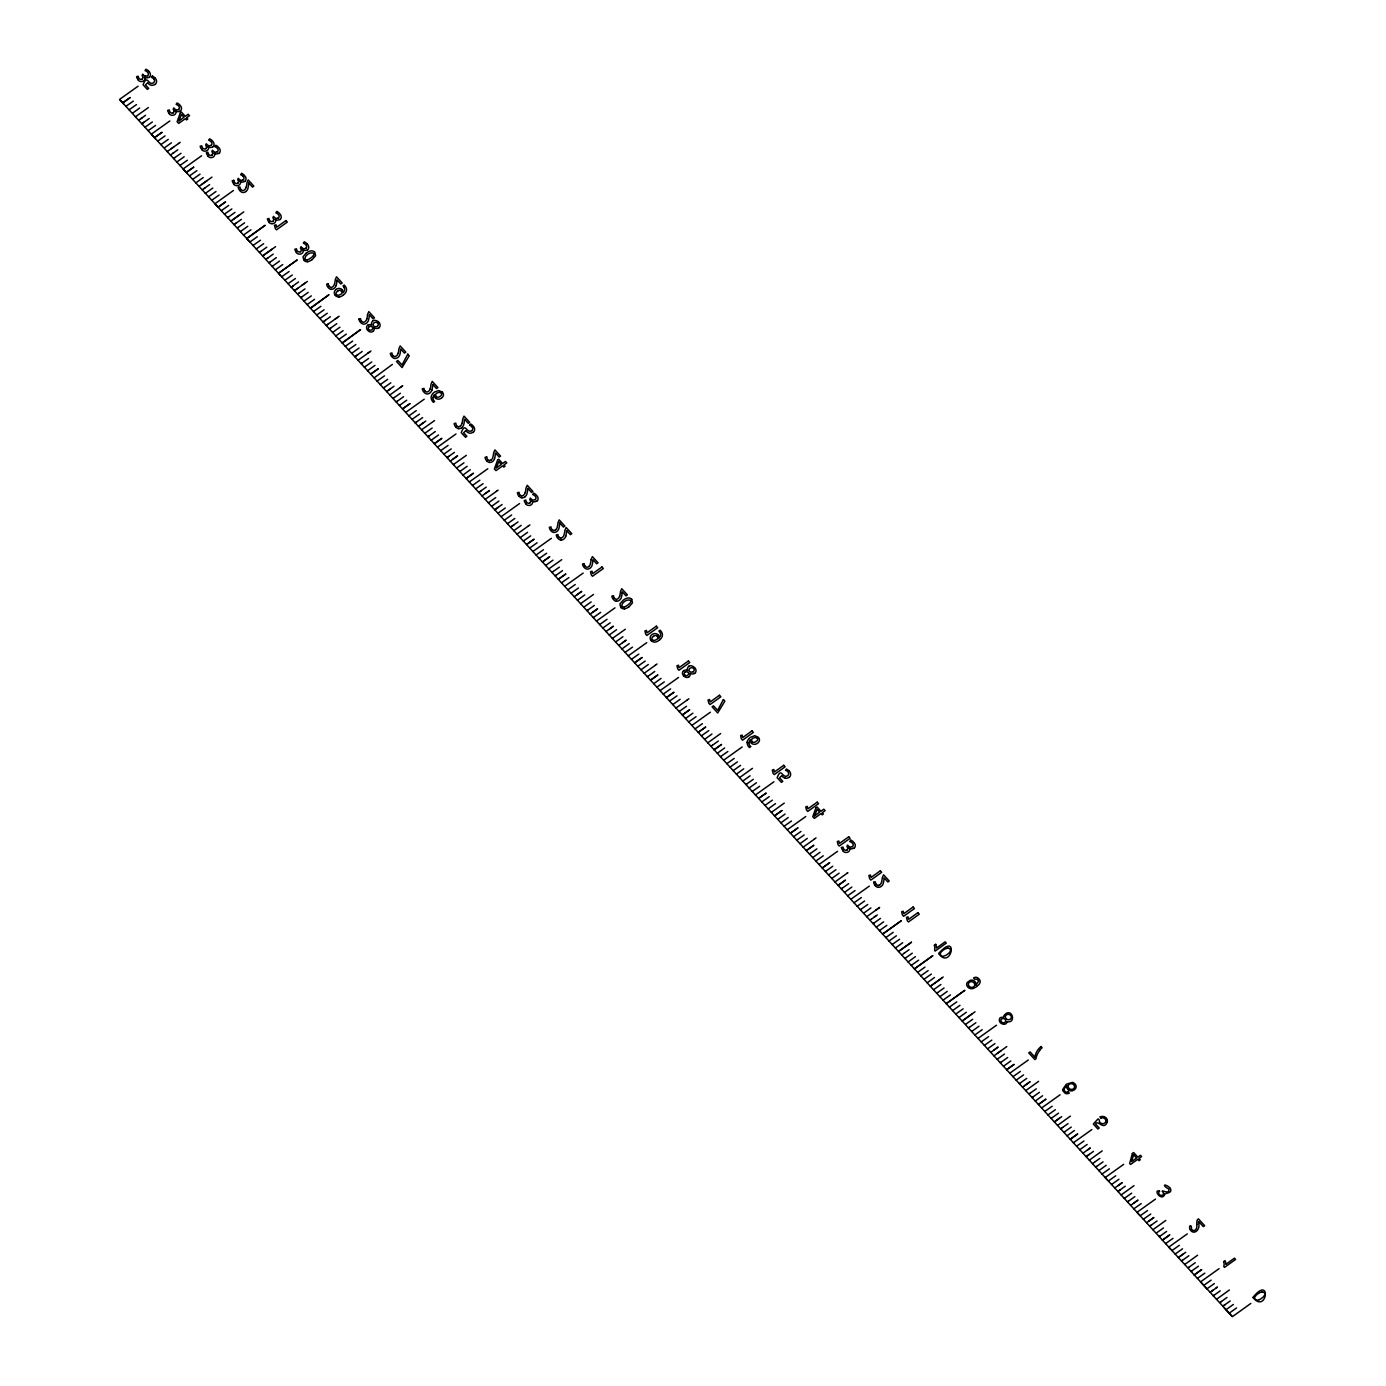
<?xml version="1.0" encoding="UTF-8"?>
<svg xmlns="http://www.w3.org/2000/svg" width="1386" height="1386" viewBox="0 0 1386 1386"><rect width="100%" height="100%" fill="white"/><g stroke="black" fill="none" stroke-linecap="round" stroke-linejoin="round"><path stroke-width="1.5" d="M1196.724 1224.444C1197.851 1228.083 1194.611 1233.28 1191.371 1229.105C1192.393 1224.6 1188.408 1224.34 1189.812 1229.313C1194.195 1236.416 1200.9 1228.758 1198.474 1222.937A6.705 5.925 14 0 1 1198.665 1221.551L1203.343 1226.645L1204.677 1225.692L1198.474 1218.9A3.344 2.963 14 0 0 1197.643 1219.732M591.112 559.615L592.394 556.6L598.059 562.785L596.673 563.773L592.931 559.684L592.758 561.191A23.423 20.703 14 0 1 592.03 565.367A6.999 6.185 14 0 1 590.003 568.243A4.401 3.881 14 0 1 587.144 569.092A4.505 3.985 14 0 1 584.164 567.411A6.254 5.527 14 0 1 582.536 563.998L584.199 563.617A4.886 4.314 14 0 0 585.083 566.216M248.7 183.021L248.544 184.511A23.423 20.703 14 0 1 247.834 188.687A6.999 6.185 14 0 1 245.79 191.563M336.867 281.375L337.006 279.885L340.783 283.957L342.169 282.969L336.503 276.784L335.239 279.799A34.009 30.059 14 0 1 334.546 284.078M559.701 522.99L559.546 524.48A23.423 20.703 14 0 1 558.835 528.655A6.999 6.185 14 0 1 556.791 531.531A4.401 3.881 14 0 1 553.932 532.38M622.089 593.277L622.227 591.787L626.004 595.859L627.39 594.871L621.725 588.686L620.443 591.701A34.009 30.059 14 0 1 619.767 595.997M1107.449 1121.517C1103.984 1131.53 1097.747 1118.97 1095.616 1124.098L1099.219 1128.031L1097.868 1129.001L1093.329 1124.029L1098.041 1118.883L1099.341 1119.94A3.326 2.928 14 0 0 1102.615 1123.682A3.326 2.928 14 0 0 1105.751 1120.165A3.326 2.928 14 0 0 1101.038 1118.017M1264.742 1295.009L1263.148 1297.053A19.733 17.446 14 0 1 1259.233 1299.704M178.985 120.755L181.462 114.449L184.026 117.221L178.95 120.963M814.57 815.852L817.116 809.389L819.68 812.144L814.604 815.904M313.461 255.492L313.86 254.729A1.958 1.732 14 0 0 313.531 253.188C310.256 251.594 304.088 255.717 305.024 259.338M241.562 173.441L240.662 174.757A5.492 4.851 14 0 1 243.087 176.351M276.75 211.504L275.849 212.838A5.492 4.851 14 0 1 278.274 214.432A2.893 2.564 14 0 1 278.395 218.035M849.895 841.527L850.796 840.193M152.356 76.126L151.438 77.356A5.856 5.163 14 0 1 153.777 78.95M469.577 425.225L470.495 423.995A7.034 6.22 14 0 1 473.18 426.004A5.232 4.626 14 0 1 473.163 432.501M147.696 82.727L145.478 84.875L148.718 88.427L147.332 89.414L143.087 84.771C147.384 73.354 148.285 86.278 153.517 82.744A3.153 2.789 14 0 0 153.863 78.881M465.835 430.596L463.617 432.744L466.874 436.295L465.488 437.283L461.226 432.623C465.523 421.275 466.441 434.113 471.656 430.613M781.756 775.675L779.556 777.823L782.795 781.357L781.409 782.362L777.148 777.702C781.444 766.354 782.362 779.192 787.577 775.692A3.153 2.789 14 0 0 787.941 771.829A5.856 5.163 14 0 0 785.515 770.287L786.416 769.057A7.034 6.22 14 0 1 789.102 771.066M1162.23 1191.163C1163.322 1190.245 1169.386 1194.715 1169.022 1189.153C1161.381 1185.099 1164.396 1183.072 1170.009 1187.802C1173.699 1194.403 1164.067 1191.995 1164.327 1195.338C1160.81 1201.073 1152.979 1189.188 1159.441 1191.024M306.289 252.945L303.014 256.774L303.829 260.291A4.037 3.569 14 0 0 307.536 261.694M312.196 259.615L315.61 255.717L314.813 252.217A4.071 3.604 14 0 0 311.07 250.866A11.123 9.841 14 0 0 306.375 253.032M629.105 606.739L632.501 602.841L631.721 599.341M976.073 984.926L978.568 981.236L977.373 979.244L974.583 979.226L973.561 977.875L975.363 977.303A3.621 3.188 14 0 1 977.771 977.84L979.417 979.382A4.556 4.019 14 0 1 980.006 982.587L979.746 983.246A6.965 6.168 14 0 1 979.14 984.251L977.373 986.018A22.99 20.322 14 0 1 975.883 987.127L973.249 988.461A5.527 4.886 14 0 1 972.158 988.686A4.695 4.141 14 0 1 967.792 987.075L967.047 985.983A4.175 3.69 14 0 1 966.7 984.822A4.643 4.106 14 0 1 966.7 984.008A4.47 3.95 14 0 1 967.255 982.466L970.235 980.318A4.349 3.829 14 0 1 971.551 980.127A4.574 4.054 14 0 1 972.868 980.3A3.95 3.482 14 0 1 974.358 981.028A4.556 4.019 14 0 1 974.982 981.6A4.106 3.638 14 0 1 975.796 985.117M148.389 107.554L135.447 116.788M138.652 120.305L142.308 117.619M141.805 123.735L144.109 122.072M178.534 143.468L180.18 142.342M170.443 155.076L173.648 152.72M211.971 177.113L199.03 186.348M202.252 189.865L204.989 187.838M205.388 193.295L206.323 192.637M205.423 193.33L212.786 188.063M243.78 211.902L230.821 221.119M234.043 224.636L236.33 222.938M237.647 227.737L238.115 227.408M275.571 246.673L262.63 255.908M265.835 259.407L268.122 257.709M268.988 262.855L269.906 262.197M307.363 281.462L301.698 285.464M297.626 294.196L299.445 292.827M298.562 293.52L304.989 288.912M300.779 297.644L301.715 296.968M339.154 316.233L335.1 319.092M329.418 328.967L336.781 323.7M329.885 328.638L330.821 327.98M332.571 332.415L333.506 331.756M370.946 351.004L367.706 353.291M370.149 351.594L358.038 360.273M361.226 363.756L362.11 363.045M361.677 363.409L368.589 358.472M364.362 367.186L365.298 366.528M393.451 398.163L394.369 397.487M396.153 401.975L397.089 401.299M434.546 420.564L421.604 429.799M424.809 433.316L432.172 428.031M427.962 436.746L428.88 436.088M466.337 455.353L453.395 464.57M456.6 468.087L463.964 462.803M459.754 471.535L460.689 470.859M496.483 491.25L498.128 490.124M488.392 502.858L495.755 497.591M491.545 506.306L492.48 505.647M528.291 526.022L529.92 524.913M520.2 537.647L527.564 532.363M523.336 541.094L524.272 540.419M561.728 559.684L548.769 568.918M551.992 572.418L553.343 571.396M555.128 575.866L556.063 575.207M593.52 594.455L580.578 603.69M583.783 607.207L591.146 601.922M586.936 610.654L587.855 609.979M625.311 629.244L612.369 638.461M615.575 641.978L622.938 636.694M618.728 645.426L619.663 644.75M655.457 665.141L657.068 663.981M647.366 676.766L648.267 676.056M648.301 676.091L654.729 671.482M650.519 680.197L657.882 674.93L651.022 679.902M687.265 699.93L688.877 698.769M679.175 711.538L680.058 710.845M720.668 733.54L707.778 742.844M711.434 745.98L712.317 745.287M714.119 749.757L721.482 744.473M714.136 749.791L721.5 744.507M752.459 768.329L739.587 777.615M742.757 781.098L750.121 775.813M745.911 784.545L746.829 783.87M784.251 803.1L771.378 812.404M774.514 815.834L781.877 810.567M774.549 815.869L781.912 810.602M777.702 819.317L778.637 818.658M814.431 839.032L816.042 837.889M809.493 854.105L810.429 853.429M847.071 873.267L847.868 872.695L834.961 881.964M838.149 885.429L845.477 880.11L839.067 884.77M841.285 888.876L842.22 888.201M870.408 919.871L871.292 919.178M873.093 923.648L874.012 922.989M901.732 954.989L904.053 953.325M904.885 958.436L905.803 957.761M941.648 978.187L930.352 986.295L943.225 976.991M933.523 989.777L940.886 984.493M936.676 993.208L937.612 992.549M975.016 1011.78L962.144 1021.066L971.811 1014.084M965.782 1024.219L972.695 1019.264M968.467 1027.996L969.403 1027.321M1006.825 1046.551L993.935 1055.855M997.123 1059.32L998.024 1058.627M998.041 1058.661L1004.486 1054.053M1000.259 1062.767L1001.194 1062.109M1038.616 1081.34L1025.727 1090.626M1029.382 1093.779L1030.266 1093.069M1032.068 1097.556L1032.986 1096.88M1070.408 1116.111L1057.535 1125.415M1060.706 1128.88L1061.607 1128.187M1061.641 1128.221L1063.027 1127.216M1063.859 1132.327L1064.794 1131.669M1102.199 1150.882L1089.327 1160.186M1092.497 1163.668L1094.819 1162.005M1095.65 1167.099L1096.586 1166.44M1134.008 1185.671L1121.118 1194.957M1124.306 1198.44L1131.669 1193.155M1127.442 1201.887L1128.377 1201.212M1165.799 1220.442L1152.909 1229.746M1156.565 1232.882L1163.46 1227.944M1159.233 1236.658L1160.169 1236M1197.591 1255.231L1184.701 1264.517M1188.322 1267.636L1189.257 1266.96M1191.96 1270.771L1191.042 1271.447L1198.422 1266.198M1216.094 1288.027L1217.48 1287.022L1211.537 1291.354M1220.113 1302.407L1220.581 1302.078M1220.616 1302.112L1221.534 1301.454M1222.833 1306.218L1230.231 1300.969M1223.786 1305.595L1225.172 1304.59M138.063 86.209L119.525 99.445L123.614 103.915M125.901 106.358L133.299 101.109M129.089 109.823L136.486 104.591M139.657 108.056L132.761 113.011M145.53 115.315L140.974 118.642M142.308 123.441L149.203 118.503M145.01 127.252L152.373 121.968M148.163 130.7L155.561 125.45M120.201 100.104L151.334 134.182L169.837 120.963M157.692 141.129L165.09 135.88M160.88 144.612L168.278 139.362M171.414 142.81L164.553 147.782M167.238 151.559L178.569 143.503M171.327 148.683L173.752 146.951M172.765 153.413L177.806 149.792M174.982 157.519L173.596 158.524L180.994 153.274M176.802 162.041L184.165 156.757M179.955 165.471L187.353 160.239M201.628 155.752L183.143 168.953L151.784 134.65M189.501 175.918L196.881 170.669M192.671 179.383L200.069 174.151M195.859 182.865L203.222 177.581M201.507 184.633L207.155 180.578M204.106 188.531L209.615 184.581M208.61 196.812L215.973 191.528M211.746 200.26L219.144 195.01M183.576 169.438L214.934 203.742L233.42 190.523M225.468 201.923L218.104 207.207L225.502 201.958M221.292 210.689L228.69 205.44M224.463 214.172L231.86 208.922M235.014 212.37L227.65 217.654L228.603 217.013M232.484 219.993L239.743 214.778M235.429 223.631L241.407 219.352M237.682 227.772L244.577 222.834M240.402 231.601L247.765 226.316M243.538 235.031L250.935 229.781M215.367 204.21L246.725 238.513L265.194 225.277L246.76 238.548M249.896 241.996L257.294 236.746M253.084 245.461L260.481 240.228M256.271 248.943L263.652 243.693M266.805 247.141L259.442 252.425L260.863 251.455M263.479 255.353L272.349 248.995M267.221 258.42L273.198 254.14M269.473 262.56L276.368 257.605M272.193 266.372L279.556 261.088M275.346 269.82L282.727 264.57M281.704 276.767L289.102 271.517M284.875 280.249L292.273 275M288.063 283.732L295.461 278.482M291.701 286.867L298.596 281.93M291.268 287.231L293.122 285.914M297.678 288.34L294.421 290.679L304.955 283.194M301.282 297.332L308.177 292.394M303.984 301.143L311.348 295.876M307.138 304.591L314.535 299.341M310.551 308.333L328.777 294.837M310.343 308.108L328.811 294.871M344.265 284.996L343 285.914A4.331 3.829 14 0 1 343.416 286.365L343.849 286.954M313.496 311.555L320.894 306.306M316.666 315.02L324.064 309.788M327.252 313.253L320.357 318.208M323.492 321.656L330.388 316.701M323.059 322.02L325.381 320.357M327.841 324.289L326.212 325.467L337.543 317.394M333.073 332.12L339.968 327.165M335.776 335.932L343.139 330.648M338.929 339.379L346.327 334.13M342.117 342.844L360.568 329.608L342.342 343.104M345.287 346.327L352.685 341.077M348.475 349.809L355.856 344.56M359.043 348.042L352.148 352.98M355.752 356.098L362.196 351.472M354.868 356.791L357.64 354.799M364.864 366.892L371.76 361.954M367.585 370.703L374.948 365.419M392.394 364.414L374.133 377.893M377.079 381.098L384.476 375.866M380.266 384.58L387.664 379.331M390.835 382.813L383.437 388.063L384.407 387.422M388.011 390.54L393.988 386.261M386.659 391.58L390.35 388.929M400.294 387.491L402.72 385.758L389.795 395.01M394.404 397.522L400.381 393.243M396.656 401.68L403.551 396.725M399.376 405.492L406.739 400.207M405.7 412.404L424.203 399.203M408.887 415.887L416.268 410.637M412.058 419.369L419.456 414.119M415.246 422.834L422.626 417.602M415.263 422.869L416.666 421.881M420.27 424.982L425.779 421.032M418.451 426.351L423.527 422.713M428.447 436.451L435.343 431.514M431.167 440.263L438.53 434.979M434.32 443.711L441.684 438.426M434.355 443.745L441.718 438.461M437.491 447.193L455.994 433.974M440.679 450.658L448.076 445.426M443.849 454.14L451.247 448.891M454.435 452.373L447.037 457.623L448.925 456.323M452.529 459.442L457.571 455.821L450.242 461.14M460.256 471.223L467.151 466.285M462.959 475.051L470.287 469.733M466.112 478.482L473.475 473.198L466.146 478.516M469.282 481.964L487.785 468.763M472.47 485.446L479.868 480.197M475.641 488.929L483.038 483.679M486.226 487.144L478.828 492.394L481.185 490.765M485.239 493.555L489.379 490.592M482.033 495.911L489.397 490.627M485.187 499.358L496.517 491.285M492.047 506.011L498.943 501.056M494.733 509.788L502.096 504.504M494.75 509.823L498.458 507.172M497.903 513.27L505.301 508.021M501.091 516.735L519.577 503.534M504.261 520.218L511.659 514.968M507.449 523.7L514.847 518.451M511.087 526.836L518.017 521.933M510.62 527.182L514.345 524.566M513.842 530.682L521.171 525.381M516.978 534.13L528.309 526.056M523.839 540.783L530.734 535.845M529.695 548.042L537.092 542.792M532.882 551.524L551.368 538.322M536.053 555.006L543.451 549.757M539.241 558.471L546.638 553.239M543.814 560.949L549.774 556.67L542.411 561.954M545.634 565.471L552.962 560.152M553.378 571.43L559.355 567.151M555.63 575.571L562.525 570.616M561.503 582.83L568.884 577.581M564.674 586.295L583.177 573.094M567.862 589.778L575.242 584.528M571.032 593.26L578.43 588.01M576.524 595.079L581.583 591.458M574.22 596.742L581.6 591.493M577.425 600.242L584.753 594.923M587.421 610.342L594.334 605.405M592.428 612.456L597.47 608.835M590.141 614.154L597.505 608.87M593.295 617.602L600.692 612.352M596.465 621.084L614.968 607.865M599.653 624.566L607.051 619.317M602.823 628.031L610.221 622.782M609.701 628.863L613.374 626.229L606.011 631.514M609.216 635.031L616.545 629.712M619.23 645.131L626.091 640.141L622.453 642.809M621.933 648.943L629.261 643.624M625.086 652.373L632.484 647.141M660.152 630.145L658.887 631.063A4.331 3.829 14 0 1 659.303 631.514L659.736 632.103A4.972 4.383 14 0 1 660.533 635.498M628.256 655.855L646.76 642.654M631.444 659.338L638.842 654.088M634.632 662.82L641.995 657.536M634.649 662.855L642.013 657.57M637.803 666.285L645.2 661.053M641.008 669.802L648.353 664.483M644.161 673.25L655.491 665.176M653.724 683.714L661.07 678.395M656.877 687.161L664.275 681.912M660.065 690.644L678.551 677.425M663.236 694.109L670.633 688.877M669.594 701.073L676.992 695.824M672.816 704.59L680.145 699.272M675.952 708.021L687.283 699.965M680.561 710.533L686.538 706.254M685.533 718.502L692.861 713.184M688.669 721.933L696.067 716.701M691.857 725.415L710.342 712.213M695.027 728.897L702.425 723.648M705.578 727.096L698.215 732.38L705.613 727.13M701.385 735.845L708.783 730.595M704.608 739.362L711.936 734.043M712.352 745.321L718.329 741.042M717.324 753.274L724.653 747.955M720.477 756.721L727.858 751.472M723.648 760.204L742.151 746.985M726.836 763.669L734.216 758.419M730.006 767.151L737.404 761.902M733.194 770.633L740.574 765.384M736.399 774.133L743.728 768.832M746.396 784.233L753.308 779.296M749.116 788.045L756.444 782.744M752.269 791.493L759.667 786.243M755.439 794.975L773.942 781.773M761.798 801.922L769.195 796.69M764.985 805.405L772.383 800.155M768.19 808.922L775.519 803.603M778.204 819.022L785.1 814.067M780.907 822.834L788.236 817.515M784.06 826.281L791.458 821.032M787.248 829.746L805.734 816.545M793.606 836.711L800.987 831.461M796.777 840.193L804.175 834.944M799.982 843.693L807.328 838.391M803.17 847.175L814.466 839.067M813.686 845.339L806.323 850.623L813.703 845.373M809.996 853.793L816.891 848.856M812.716 857.605L820.044 852.303M815.852 861.053L823.249 855.803M819.039 864.535L837.525 851.316M825.398 871.482L832.795 866.233M828.568 874.964L835.966 869.715M831.791 878.481L839.119 873.163M841.787 888.582L848.682 883.627M844.507 892.393L851.836 887.075M847.643 895.841L855.041 890.592M850.831 899.306L869.317 886.104M854.001 902.788L861.399 897.539M857.189 906.271L864.587 901.021M860.36 909.736L867.757 904.504M863.582 913.253L870.91 907.934M866.752 916.735L879.642 907.432L875.657 910.359M874.064 917.203L875.9 915.886M871.326 919.213L877.303 914.933M873.578 923.353L880.474 918.416M876.298 927.165L883.627 921.846M879.452 930.612L886.832 925.363M885.81 937.56L893.19 932.328M888.98 941.042L896.378 935.793M892.168 944.524L899.566 939.275M895.373 948.041L902.702 942.723M904.018 953.291L909.095 949.705M905.387 958.142L912.283 953.187M908.09 961.953L915.418 956.635M934.441 945.252L935.758 944.316M911.243 965.384L918.641 960.152M914.413 968.866L932.882 955.63L914.448 968.901M917.601 972.348L924.999 967.099M920.772 975.831L928.17 970.581M923.96 979.296L931.357 974.063M927.165 982.813L934.493 977.494M937.179 992.913L944.074 987.975M939.881 996.725L947.227 991.406M943.034 1000.172L950.432 994.923M946.222 1003.655L964.673 990.401M946.24 1003.689L964.708 990.436M949.393 1007.12L956.79 1001.87M952.58 1010.602L959.961 1005.352M955.751 1014.084L963.149 1008.835M958.956 1017.601L966.302 1012.282M968.97 1027.684L975.865 1022.747M971.69 1031.513L979.018 1026.194M974.826 1034.944L982.224 1029.694M978.014 1038.426L996.499 1025.224M981.184 1041.908L988.582 1036.659M984.372 1045.373L991.77 1040.141M987.542 1048.855L994.94 1043.606M990.765 1052.372L998.093 1047.054L994.005 1050.051M997.158 1053.481L1001.194 1050.588M1000.761 1062.473L1007.657 1057.518M1003.481 1066.284L1010.81 1060.966M1009.805 1073.197L1028.291 1059.995M1012.975 1076.679L1020.373 1071.43M1016.163 1080.162L1023.561 1074.912M1019.351 1083.644L1026.731 1078.395M1022.556 1087.144L1029.885 1081.842M1024.41 1085.827L1029.919 1081.877M1030.3 1093.104L1036.278 1088.824M1032.553 1097.244L1039.448 1092.307M1035.273 1101.056L1042.601 1095.754M1041.596 1107.986L1060.099 1094.784M1044.784 1111.468L1052.182 1106.219M1047.955 1114.933L1055.352 1109.701M1051.142 1118.415L1058.54 1113.166M1054.348 1121.932L1059.389 1118.259M1055.283 1121.257L1061.711 1116.648M1063.443 1126.853L1068.069 1123.613M1064.361 1132.033L1071.257 1127.078M1067.064 1135.844L1074.393 1130.526M1077.58 1134.008L1070.217 1139.292L1077.615 1134.043M1073.388 1142.757L1091.891 1129.555M1076.575 1146.239L1083.973 1140.99M1079.746 1149.722L1087.144 1144.472M1082.934 1153.204L1090.297 1147.92L1087.577 1149.93M1086.139 1156.704L1089.344 1154.347M1086.607 1156.374L1093.467 1151.385M1095.252 1161.641L1099.86 1158.384M1096.153 1166.804L1103.048 1161.866M1098.855 1170.616L1106.201 1165.297M1102.009 1174.063L1109.406 1168.814M1105.196 1177.546L1123.682 1164.327M1108.367 1181.011L1115.765 1175.778M1111.555 1184.493L1118.935 1179.243M1114.725 1187.975L1122.088 1182.691M1117.532 1186.018L1122.123 1182.726M1120.217 1189.794L1117.913 1191.458L1125.276 1186.173M1127.944 1201.593L1134.839 1196.638M1130.664 1205.404L1137.993 1200.085L1133.436 1203.412M1133.8 1208.835L1141.198 1203.602M1155.474 1199.115L1136.988 1212.317L1139.015 1214.604M1140.158 1215.799L1147.556 1210.55M1143.346 1219.282L1150.744 1214.032M1146.517 1222.747L1153.88 1217.48L1148.873 1221.135M1151.558 1224.895L1149.704 1226.229L1157.067 1220.945M1159.736 1236.364L1166.631 1231.426M1162.421 1240.141L1169.784 1234.857L1162.456 1240.175M1165.591 1243.623L1172.989 1238.374M1187.282 1233.887L1168.779 1247.105L1170.806 1249.392M1171.967 1250.57L1179.347 1245.338M1175.137 1254.053L1182.535 1248.803M1178.325 1257.535L1182.934 1254.226M1179.746 1256.565L1185.706 1252.286M1182.431 1260.342L1181.496 1261.017L1188.859 1255.733M1189.275 1266.995L1195.252 1262.715M1194.212 1274.929L1201.575 1269.645M1194.247 1274.964L1201.61 1269.68M1197.4 1278.394L1204.798 1273.145M1223.786 1261.555L1225.085 1260.619A11.348 10.031 14 0 1 1225.813 1264.361L1234.458 1258.159L1235.602 1259.424L1224.514 1267.376L1223.769 1266.561A9.078 8.021 14 0 0 1223.613 1261.607M1219.074 1268.675L1200.571 1281.877L1206.652 1288.582M1203.758 1285.359L1211.156 1280.11M1206.929 1288.841L1214.327 1283.592M1210.117 1292.306L1213.356 1289.985M1214.223 1295.13L1213.287 1295.789M1213.322 1295.823L1220.2 1290.834M1216.51 1299.306L1229.382 1290.002M1221.499 1301.419L1227.008 1297.469M1226.004 1309.701L1233.401 1304.451M1229.191 1313.183L1236.589 1307.934M1250.848 1303.429L1232.345 1316.7L1224.254 1307.847M750.606 746.638L749.324 747.522A8.229 7.277 14 0 1 747.141 742.29M1259.233 1299.704L1257.345 1300.224A2.668 2.356 14 0 1 1254.694 1297.14L1256.288 1295.096A21.206 18.746 14 0 1 1259.909 1292.601L1261.953 1291.96M233.784 180.336L232.224 180.786A6.393 5.665 14 0 0 233.836 183.87M841.458 847.556L843.017 847.089A4.816 4.262 14 0 0 844.005 849.375A2.27 2.01 14 0 0 847.141 850.034M238.357 187.318L239.986 186.937A4.886 4.314 14 0 0 240.869 189.553M328.309 283.801L326.68 284.182A6.254 5.527 14 0 0 328.239 287.612A4.505 3.985 14 0 0 331.219 289.379M358.974 319.023L360.603 318.641A4.886 4.314 14 0 0 361.486 321.24M422.418 388.79L424.047 388.409A4.886 4.314 14 0 0 424.93 391.008M486.711 456.93L485.083 457.311A6.254 5.527 14 0 0 486.642 460.741M873.734 882.206L875.363 881.825A4.886 4.314 14 0 0 876.247 884.424M947.643 948.059L945.027 948.994A19.733 17.446 14 0 0 941.285 951.835L940.332 953.377A2.668 2.356 14 0 0 943.173 956.305L945.772 955.352A21.206 18.746 14 0 0 949.289 952.736L950.415 951.091A2.737 2.425 14 0 0 947.626 947.937M441.094 393.052L439.171 392.273L436.469 393.277A2.599 2.287 14 0 0 436.226 396.396M757.085 738.201L755.162 737.404L752.459 738.409A2.599 2.287 14 0 0 752.217 741.527M442.342 392.151L438.756 390.54L434.632 391.995A9.563 8.455 14 0 0 431.098 397.124A8.229 7.277 14 0 0 433.402 402.338L434.615 401.507A6.185 5.457 14 0 1 432.848 397.522M1040.973 1046.499L1042.116 1047.764A18.607 16.441 14 0 0 1039.535 1050.415M559.719 522.972L563.478 527.078L564.864 526.074L559.199 519.889L557.917 522.903A34.009 30.059 14 0 1 557.224 527.2A5.942 5.249 14 0 1 555.561 529.868M248.718 183.004L252.477 187.11L253.846 186.105L248.198 179.92L246.916 182.935A34.009 30.059 14 0 1 246.223 187.231M301.594 247.436L300.97 246.743L300.381 248.25A3.517 3.101 14 0 1 301.178 249.913A2.218 1.958 14 0 1 300.467 251.542M1034.736 1056.998L1030.093 1051.905L1028.741 1052.875L1034.892 1059.597L1035.983 1058.817A22.505 19.889 14 0 1 1039.656 1050.501M151.299 134.199L155.405 138.687M183.091 168.988L187.197 173.458M214.899 203.759L216.961 206.012M246.691 238.548L248.752 240.8M280.544 275.571L247.158 238.998M278.967 273.77L1231.756 1315.972M1105.144 1177.563L1107.223 1179.832M782.31 776.351L782.345 776.385A5.319 4.712 14 0 0 785.394 778.204M466.389 431.271L466.424 431.306A5.319 4.712 14 0 0 469.456 433.142A4.522 4.002 14 0 0 472.903 432.241M148.215 83.385L148.267 83.437A5.319 4.712 14 0 0 151.317 85.274A4.522 4.002 14 0 0 154.747 84.373M621.933 606.444C620.945 602.823 627.182 598.665 630.405 600.311A1.958 1.732 14 0 1 630.769 601.853L630.37 602.615A12.613 11.14 14 0 1 627.702 605.093A12.335 10.915 14 0 1 624.306 606.999M660.741 630.803L661.087 631.306A6.843 6.046 14 0 1 662.265 636.243A10.395 9.182 14 0 1 659.078 640.297M344.854 285.655L345.201 286.157A6.843 6.046 14 0 1 346.379 291.095A10.395 9.182 14 0 1 343.191 295.131M1100.207 1117.012L1101.229 1118.363M1068.242 1091.804L1069.264 1093.156L1067.826 1093.658A3.708 3.292 14 0 1 1065.02 1093.156L1062.958 1090.921A4.262 3.76 14 0 1 1062.629 1089.587L1066.354 1084.198L1072.435 1082.397A4.401 3.881 14 0 1 1073.821 1082.968L1075.016 1083.956A4.435 3.915 14 0 1 1075.917 1087.854A5.648 5.007 14 0 1 1074.202 1089.916L1072.573 1090.713A4.383 3.863 14 0 1 1071.257 1090.886A4.678 4.141 14 0 1 1069.94 1090.713A3.967 3.5 14 0 1 1068.45 1089.985M1261.936 1291.856A2.737 2.425 14 0 1 1264.846 1295.026M1196.88 1224.427A12.335 10.897 14 0 1 1197.417 1219.645M1163.807 1193.294A2.581 2.287 14 0 1 1160.117 1195.096A2.581 2.287 14 0 1 1159.614 1191.232M1162.421 1191.371A3.621 3.205 14 0 1 1163.322 1193.242M1100.138 1116.908A4.73 4.175 14 0 1 1107.362 1121.499M1068.208 1091.77A3.569 3.153 14 0 1 1066.51 1092.203A2.616 2.322 14 0 1 1064.275 1089.916M1066.995 1085.844A4.227 3.725 14 0 0 1066.891 1087.75A4.383 3.863 14 0 0 1068.363 1089.916M1063.859 1089.812A7.225 6.393 14 0 1 1067.116 1086.052M1034.944 1057.033A20.495 18.122 14 0 1 1041.025 1046.551M934.285 945.304A9.078 8.021 14 0 1 934.528 950.294L935.169 951.073L946.274 943.121L945.113 941.856L936.468 948.059A11.348 10.031 14 0 0 935.706 944.316M878.135 885.429A2.547 2.252 14 0 1 876.35 884.372M879.885 884.736A2.963 2.616 14 0 1 878.135 885.359M881.513 882.085A5.942 5.249 14 0 1 879.937 884.788M881.6 882.102A34.009 30.059 14 0 0 882.258 877.806L883.558 874.809L889.223 880.994L887.837 881.981L884.095 877.892L883.921 879.4A23.423 20.703 14 0 1 883.211 883.558A6.999 6.185 14 0 1 881.167 886.451A4.401 3.881 14 0 1 878.308 887.3M875.294 885.637A6.254 5.527 14 0 1 873.7 882.206M878.274 887.404A4.505 3.985 14 0 1 875.346 885.619M849.445 847.834A3.863 3.413 14 0 1 847.834 852.147A3.863 3.413 14 0 1 842.775 850.796M843.069 850.623A6.393 5.665 14 0 1 841.406 847.556M853.759 848.093A3.777 3.326 14 0 1 849.012 848.024M854.122 848.388A4.92 4.349 14 0 0 853.672 842.272A6.757 5.977 14 0 0 850.813 840.159M849.895 841.51A5.492 4.851 14 0 1 852.321 843.121A2.893 2.564 14 0 1 852.459 846.725M852.234 846.517A2.599 2.287 14 0 1 850.207 847.037A3.742 3.292 14 0 1 848.163 845.737L847.504 845.062L846.933 846.569A3.517 3.101 14 0 1 847.712 848.232M847.764 848.215A2.218 1.958 14 0 1 847.002 849.861M788.825 777.303A4.522 4.002 14 0 1 785.394 778.274M789.206 770.997A5.232 4.626 14 0 1 789.084 777.563M749.098 742.671A6.22 5.492 14 0 1 750.502 739.795M751.42 742.896A4.227 3.742 14 0 1 750.519 739.847M757.518 738.08A3.188 2.824 14 0 1 756.028 741.423A3.032 2.668 14 0 1 751.992 741.805M750.71 746.552A6.185 5.457 14 0 1 748.838 742.653M747.089 742.272A9.563 8.455 14 0 1 750.71 737.213L754.746 735.689L758.333 737.3A4.435 3.915 14 0 1 759.441 740.28A5.579 4.92 14 0 1 757.449 743.225A4.487 3.967 14 0 1 751.195 743.139M688.738 666.441A4.435 3.933 14 0 0 687.612 670.477A3.777 3.344 14 0 0 683.748 670.685M688.599 666.181A4.435 3.915 14 0 1 694.542 667.723M693.329 671.604A2.495 2.2 14 0 0 693.589 668.502A2.564 2.27 14 0 0 690.141 668.139A3.119 2.755 14 0 0 689.31 671.292A3.673 3.24 14 0 0 693.416 671.794M684.719 674.965A2.2 1.958 14 0 1 685.065 672.141M684.667 675.017A2.252 1.992 14 0 0 687.716 675.259A2.789 2.477 14 0 0 688.426 672.539A3.24 2.859 14 0 0 685.03 672.002M683.662 675.814A4.193 3.708 14 0 1 683.61 670.581M683.731 675.762A4.366 3.863 14 0 0 686.434 677.459A3.586 3.17 14 0 0 688.929 676.732M689.015 676.801A3.881 3.43 14 0 0 689.933 673.371A4.314 3.812 14 0 0 694.629 673.336M694.646 667.671A4.626 4.089 14 0 1 694.802 673.44M660.377 635.464A7.138 6.306 14 0 1 658.974 637.924M657.969 635.031A3.881 3.43 14 0 1 658.939 637.872M652.425 639.691A2.166 1.923 14 0 0 654.504 640.349A6.15 5.423 14 0 0 657.033 639.154M652.026 639.76A3.222 2.841 14 0 1 653.551 636.417M657.172 636.278A2.685 2.374 14 0 1 657.64 638.634M651.351 640.592A4.193 3.708 14 0 0 654.781 642.151A7.727 6.843 14 0 0 659.026 640.245M651.143 640.713A5.024 4.453 14 0 1 652.096 634.563A4.349 3.846 14 0 1 658.194 634.84M653.516 636.295A2.876 2.547 14 0 1 657.362 636.035M631.756 599.306A4.071 3.604 14 0 0 627.962 597.972A11.123 9.841 14 0 0 623.284 600.138L619.906 603.898L620.72 607.397A4.037 3.569 14 0 0 624.428 608.818M629.019 606.67A11.279 9.962 14 0 1 624.462 608.887M624.237 606.877A2.235 1.975 14 0 1 621.829 606.548M614.518 598.25A2.547 2.252 14 0 0 616.285 599.306A2.963 2.616 14 0 0 618.035 598.613A5.942 5.249 14 0 0 619.663 595.963M614.414 598.302A4.886 4.314 14 0 1 613.548 595.703L611.902 596.084A6.254 5.527 14 0 0 613.461 599.514A4.505 3.985 14 0 0 616.441 601.281M622.054 593.277A23.423 20.703 14 0 1 621.361 597.453A6.999 6.185 14 0 1 619.334 600.329A4.401 3.881 14 0 1 616.458 601.178M585.187 566.164A2.547 2.252 14 0 0 586.954 567.22A2.963 2.616 14 0 0 588.703 566.528M588.773 566.579A5.942 5.249 14 0 0 590.332 563.877A34.009 30.059 14 0 0 591.094 559.597M553.759 530.509A2.547 2.252 14 0 1 551.992 529.452M551.871 529.504A4.886 4.314 14 0 1 551.022 526.905L549.358 527.286A6.254 5.527 14 0 0 550.918 530.717A4.505 3.985 14 0 0 553.915 532.484M555.509 529.816A2.963 2.616 14 0 1 553.776 530.44M560.689 538.097A2.547 2.252 14 0 1 558.922 537.04M558.818 537.11A4.886 4.314 14 0 1 557.952 534.511L556.306 534.892A6.254 5.527 14 0 0 557.865 538.305A4.505 3.985 14 0 0 560.845 540.072M560.706 538.045A2.963 2.616 14 0 0 562.439 537.404A5.942 5.249 14 0 0 564.085 534.771A34.009 30.059 14 0 0 564.83 530.491L566.129 527.477L571.794 533.679L570.408 534.667L566.666 530.561L566.493 532.085A23.423 20.703 14 0 1 565.765 536.243M565.731 536.226A6.999 6.185 14 0 1 563.738 539.137A4.401 3.881 14 0 1 560.88 539.986M521.794 495.893A2.547 2.252 14 0 1 520.027 494.837A4.886 4.314 14 0 1 519.057 492.29L517.411 492.671A6.254 5.527 14 0 0 518.97 496.101M521.812 495.824A2.963 2.616 14 0 0 523.544 495.2A5.942 5.249 14 0 0 525.173 492.55M525.277 492.567A34.009 30.059 14 0 0 525.918 488.27L527.234 485.273L532.9 491.458L531.514 492.446L527.771 488.357L527.598 489.864A23.423 20.703 14 0 1 526.871 494.022A6.999 6.185 14 0 1 524.844 496.916M521.95 497.869A4.505 3.985 14 0 1 519.005 496.084M524.809 496.898A4.401 3.881 14 0 1 521.968 497.765M532.259 500.814A3.863 3.413 14 0 1 530.63 505.128A3.863 3.413 14 0 1 525.589 503.776M525.866 503.603A6.393 5.665 14 0 1 524.22 500.537L525.814 500.069A4.816 4.262 14 0 0 526.819 502.356A2.27 2.01 14 0 0 529.954 503.014M536.555 501.074A3.777 3.326 14 0 1 531.826 501.004M536.936 501.368A4.92 4.349 14 0 0 536.469 495.252A6.757 5.977 14 0 0 533.627 493.139L532.692 494.507A5.492 4.851 14 0 1 535.135 496.101A2.893 2.564 14 0 1 535.256 499.705M535.031 499.497A2.599 2.287 14 0 1 533.004 500.017A3.742 3.292 14 0 1 530.959 498.717L530.318 498.042L529.729 499.549A3.517 3.101 14 0 1 530.526 501.212A2.218 1.958 14 0 1 529.816 502.841M489.466 460.533A2.547 2.252 14 0 1 487.699 459.476A4.886 4.314 14 0 1 486.729 456.93M491.216 459.84A2.963 2.616 14 0 1 489.483 460.464M491.285 459.892A5.942 5.249 14 0 0 492.862 457.189A34.009 30.059 14 0 0 493.607 452.91L494.906 449.913L500.571 456.098L499.185 457.085L495.443 452.997L495.27 454.504A23.423 20.703 14 0 1 494.542 458.662M489.622 462.508A4.505 3.985 14 0 1 486.677 460.724M494.507 458.662A6.999 6.185 14 0 1 492.515 461.555A4.401 3.881 14 0 1 489.656 462.404M469.594 425.225A5.856 5.163 14 0 1 471.933 426.819M472.02 426.749A3.153 2.789 14 0 1 471.725 430.682M458.575 426.732A2.547 2.252 14 0 1 456.791 425.693A4.886 4.314 14 0 1 455.838 423.146L454.175 423.527A6.254 5.527 14 0 0 455.734 426.957M460.325 426.039A2.963 2.616 14 0 1 458.593 426.68M461.954 423.406A5.942 5.249 14 0 1 460.377 426.108M462.04 423.423A34.009 30.059 14 0 0 462.699 419.126L464.015 416.112L469.663 422.314L468.295 423.302L464.535 419.213L464.362 420.72A23.423 20.703 14 0 1 463.652 424.878A6.999 6.185 14 0 1 461.607 427.772M458.731 428.724A4.505 3.985 14 0 1 455.786 426.923M461.59 427.737A4.401 3.881 14 0 1 458.749 428.62M425.034 390.939A2.547 2.252 14 0 0 426.801 391.995A2.963 2.616 14 0 0 428.551 391.302A5.942 5.249 14 0 0 430.197 388.669M430.284 388.686A34.009 30.059 14 0 0 430.942 384.39L432.241 381.375L437.907 387.578L436.521 388.565L432.779 384.459L432.605 385.966A23.423 20.703 14 0 1 431.878 390.142M422.384 388.79A6.254 5.527 14 0 0 423.977 392.203A4.505 3.985 14 0 0 426.957 393.971A4.401 3.881 14 0 0 429.833 393A6.999 6.185 14 0 0 431.843 390.124M433.108 397.539A6.22 5.492 14 0 1 434.511 394.663M435.481 397.73A4.019 3.552 14 0 1 434.528 394.715M441.528 392.948A3.188 2.824 14 0 1 440.055 396.292A3.032 2.668 14 0 1 436.001 396.673M442.325 392.169A4.435 3.915 14 0 1 443.451 395.149A5.579 4.92 14 0 1 441.458 398.077M441.441 398.059A4.487 3.967 14 0 1 435.204 397.99M392.948 355.492A2.547 2.252 14 0 0 394.733 356.548A2.963 2.616 14 0 0 396.483 355.856A5.942 5.249 14 0 0 398.111 353.222M392.844 355.561A4.886 4.314 14 0 1 391.995 352.962L390.332 353.343A6.254 5.527 14 0 0 391.891 356.756A4.505 3.985 14 0 0 394.889 358.524M398.198 353.239A34.009 30.059 14 0 0 398.856 348.943L400.173 345.928L405.821 352.113L404.452 353.118L400.693 349.012L400.519 350.519A23.423 20.703 14 0 1 399.809 354.695A6.999 6.185 14 0 1 397.765 357.588A4.401 3.881 14 0 1 394.906 358.437M361.59 321.171A2.547 2.252 14 0 0 363.357 322.228A2.963 2.616 14 0 0 365.107 321.535A5.942 5.249 14 0 0 366.753 318.901M366.84 318.919A34.009 30.059 14 0 0 367.498 314.622L368.797 311.607L374.463 317.81L373.077 318.797L369.334 314.691L369.161 316.216A23.423 20.703 14 0 1 368.433 320.374A6.999 6.185 14 0 1 366.406 323.267A4.401 3.881 14 0 1 363.548 324.116A4.505 3.985 14 0 1 360.585 322.418A6.254 5.527 14 0 1 358.939 319.023M372.834 321.015A4.435 3.933 14 0 0 371.691 325.052A3.777 3.344 14 0 0 367.844 325.26M372.695 320.755A4.435 3.915 14 0 1 378.621 322.297M377.425 326.195A2.495 2.2 14 0 0 377.668 323.077A2.564 2.27 14 0 0 374.22 322.713A3.119 2.755 14 0 0 373.406 325.883A3.673 3.24 14 0 0 377.512 326.368M369.161 326.732A2.2 1.958 14 0 0 368.815 329.539A2.252 1.992 14 0 0 371.812 329.851A2.789 2.477 14 0 0 372.505 327.131A3.24 2.859 14 0 0 369.109 326.576M367.758 330.388A4.193 3.708 14 0 1 367.706 325.156M367.827 330.353A4.366 3.863 14 0 0 370.53 332.034A3.586 3.17 14 0 0 373.025 331.306M374.012 327.945A3.881 3.43 14 0 1 373.111 331.375M378.724 327.928A4.314 3.812 14 0 1 374.133 327.876M378.742 322.245A4.626 4.089 14 0 1 378.88 328.014M329.296 286.348A2.547 2.252 14 0 0 331.063 287.404A2.963 2.616 14 0 0 332.813 286.711A5.942 5.249 14 0 0 334.459 284.061M329.192 286.4A4.886 4.314 14 0 1 328.326 283.801M336.85 281.375A23.423 20.703 14 0 1 336.14 285.533M336.105 285.533A6.999 6.185 14 0 1 334.113 288.427A4.401 3.881 14 0 1 331.254 289.276M342.082 289.882A3.881 3.43 14 0 1 343.052 292.706A7.138 6.306 14 0 0 344.49 290.315A4.972 4.383 14 0 0 343.797 286.989M336.538 294.525A2.166 1.923 14 0 0 338.617 295.201A6.15 5.423 14 0 0 341.147 294.005M336.14 294.612A3.222 2.841 14 0 1 337.664 291.268M341.285 291.129A2.685 2.374 14 0 1 341.753 293.486M338.894 297.002A4.193 3.708 14 0 1 335.464 295.426M335.256 295.564A5.024 4.453 14 0 1 336.209 289.414M343.139 295.097A7.727 6.843 14 0 1 338.912 297.037M336.226 289.431A4.349 3.846 14 0 1 342.307 289.691M337.63 291.129A2.876 2.547 14 0 1 341.476 290.887M302.91 249.515A3.863 3.413 14 0 1 301.282 253.829A3.863 3.413 14 0 1 296.24 252.495M296.517 252.321A6.393 5.665 14 0 1 294.871 249.255L296.465 248.787A4.816 4.262 14 0 0 297.453 251.074A2.27 2.01 14 0 0 300.589 251.732M307.207 249.775A3.777 3.326 14 0 1 302.477 249.705M307.12 243.971A4.92 4.349 14 0 1 307.588 250.069M307.12 243.936A6.757 5.977 14 0 0 304.279 241.84L303.343 243.208A5.492 4.851 14 0 1 305.786 244.802A2.893 2.564 14 0 1 305.908 248.406M305.682 248.215A2.599 2.287 14 0 1 303.655 248.735M303.655 248.7A3.742 3.292 14 0 1 301.611 247.418M312.127 259.546A11.279 9.962 14 0 1 307.571 261.763M313.513 255.526A12.613 11.14 14 0 1 310.793 257.969A12.335 10.915 14 0 1 307.397 259.875M307.346 259.771A2.235 1.975 14 0 1 304.937 259.442M275.398 219.144A3.863 3.413 14 0 1 273.77 223.458A3.863 3.413 14 0 1 268.728 222.106M269.023 221.933A6.393 5.665 14 0 1 267.359 218.884L268.953 218.399A4.816 4.262 14 0 0 269.958 220.686A2.27 2.01 14 0 0 273.094 221.344M279.712 219.404A3.777 3.326 14 0 1 274.965 219.334M280.076 219.698A4.92 4.349 14 0 0 279.608 213.6A6.757 5.977 14 0 0 276.767 211.469M278.17 217.827A2.599 2.287 14 0 1 276.143 218.347A3.742 3.292 14 0 1 274.099 217.048L273.458 216.372L272.869 217.879A3.517 3.101 14 0 1 273.666 219.542A2.218 1.958 14 0 1 272.955 221.171M240.211 181.064A3.863 3.413 14 0 1 238.583 185.377A3.863 3.413 14 0 1 233.541 184.043M244.525 181.323A3.777 3.326 14 0 1 239.778 181.254M244.889 181.618A4.92 4.349 14 0 0 244.438 175.52A6.757 5.977 14 0 0 241.58 173.389M243.104 176.334A2.893 2.564 14 0 1 243.208 179.955M243 179.764A2.599 2.287 14 0 1 240.973 180.284A3.742 3.292 14 0 1 238.912 178.967L238.271 178.292L237.699 179.799A3.517 3.101 14 0 1 238.479 181.462A2.218 1.958 14 0 1 237.768 183.091M237.907 183.281A2.27 2.01 14 0 1 234.771 182.623A4.816 4.262 14 0 1 233.784 180.336M240.973 189.484A2.547 2.252 14 0 0 242.758 190.54A2.963 2.616 14 0 0 244.508 189.847A5.942 5.249 14 0 0 246.136 187.214M238.323 187.318A6.254 5.527 14 0 0 239.917 190.748A4.505 3.985 14 0 0 242.914 192.515A4.401 3.881 14 0 0 245.772 191.545M208.212 146.5A3.863 3.413 14 0 1 206.583 150.831A3.863 3.413 14 0 1 201.542 149.48M201.819 149.307A6.393 5.665 14 0 1 200.173 146.24L201.767 145.773A4.816 4.262 14 0 0 202.754 148.059A2.27 2.01 14 0 0 205.89 148.718M212.508 146.777A3.777 3.326 14 0 1 207.779 146.708M212.89 147.072A4.92 4.349 14 0 0 212.422 140.956A6.757 5.977 14 0 0 209.581 138.843L208.645 140.194A5.492 4.851 14 0 1 211.088 141.788A2.893 2.564 14 0 1 211.209 145.409M210.984 145.201A2.599 2.287 14 0 1 208.957 145.721A3.742 3.292 14 0 1 206.912 144.421L206.271 143.746L205.682 145.253A3.517 3.101 14 0 1 206.479 146.899M206.531 146.899A2.218 1.958 14 0 1 205.752 148.545M214.38 152.962A3.863 3.413 14 0 1 212.751 157.294A3.863 3.413 14 0 1 207.709 155.942M207.987 155.769A6.393 5.665 14 0 1 206.323 152.703L207.935 152.235A4.816 4.262 14 0 0 208.922 154.522A2.27 2.01 14 0 0 212.058 155.18M218.676 153.24A3.777 3.326 14 0 1 213.946 153.17M219.057 153.534A4.92 4.349 14 0 0 218.59 147.418A6.757 5.977 14 0 0 215.748 145.305L214.813 146.656A5.492 4.851 14 0 1 217.238 148.25A2.893 2.564 14 0 1 217.377 151.871M217.152 151.663A2.599 2.287 14 0 1 215.125 152.183A3.742 3.292 14 0 1 213.08 150.883L212.422 150.208L211.85 151.715A3.517 3.101 14 0 1 212.63 153.361A2.218 1.958 14 0 1 211.919 155.007M175.693 110.655A3.863 3.413 14 0 1 174.064 114.986A3.863 3.413 14 0 1 169.023 113.635M169.317 113.461A6.393 5.665 14 0 1 167.654 110.395L169.248 109.927A4.816 4.262 14 0 0 170.253 112.214A2.27 2.01 14 0 0 173.389 112.872M180.007 110.932A3.777 3.326 14 0 1 175.26 110.863M180.371 111.227A4.92 4.349 14 0 0 179.903 105.111A6.757 5.977 14 0 0 177.061 102.997L176.143 104.348A5.492 4.851 14 0 1 178.569 105.942A2.893 2.564 14 0 1 178.69 109.563M178.482 109.355A2.599 2.287 14 0 1 176.455 109.875A3.742 3.292 14 0 1 174.393 108.576L173.752 107.9L173.181 109.407A3.517 3.101 14 0 1 173.96 111.053M174.012 111.053A2.218 1.958 14 0 1 173.25 112.699M144.612 76.923A3.863 3.413 14 0 1 142.983 81.254A3.863 3.413 14 0 1 137.942 79.903M138.219 79.73A6.393 5.665 14 0 1 136.573 76.663L138.167 76.195A4.816 4.262 14 0 0 139.154 78.482A2.27 2.01 14 0 0 142.29 79.141M148.908 77.183A3.777 3.326 14 0 1 144.179 77.114M148.822 71.379A4.92 4.349 14 0 1 149.29 77.495M148.822 71.362A6.757 5.977 14 0 0 145.98 69.248L145.045 70.617A5.492 4.851 14 0 1 147.488 72.211A2.893 2.564 14 0 1 147.609 75.814M147.384 75.624A2.599 2.287 14 0 1 145.357 76.143M145.357 76.109A3.742 3.292 14 0 1 143.312 74.844L142.671 74.151L142.082 75.676A3.517 3.101 14 0 1 142.879 77.321A2.218 1.958 14 0 1 142.152 78.967M155.128 78.066A5.232 4.626 14 0 1 155.024 84.633M152.373 76.074A7.034 6.22 14 0 1 155.024 78.136M1007.12 1021.707C1006.305 1026.593 998.301 1023.838 999.375 1019.438C999.618 1015.47 1005.37 1018.987 1003.897 1015.661C1011.503 1005.872 1017.151 1023.596 1007.12 1021.707M1252.961 1297.504C1267.047 1314.586 1271.69 1274.202 1252.979 1297.383M938.651 953.585C951.281 970.754 959.233 930.352 938.668 953.447M1132.379 1153.481L1129.659 1163.443L1130.578 1164.448L1137.733 1159.32L1138.997 1160.706L1140.262 1159.787L1138.997 1158.419L1141.614 1156.548L1140.453 1155.283L1137.854 1157.154L1133.661 1152.563L1132.379 1153.481M1133.54 1154.729L1131.652 1161.589L1136.572 1158.072L1133.54 1154.729M498.752 461.642L496.205 468.104L501.334 464.397L498.769 461.625M180.319 112.82L177.113 121.725L178.673 123.441L185.36 118.659L186.521 119.924L187.768 119.023L186.608 117.758L189.466 115.696L188.149 114.258L185.291 116.32L181.393 112.058L180.319 112.82M497.626 460.013L494.404 468.918L495.98 470.634L502.65 465.852L503.811 467.117L505.058 466.216L503.898 464.951L506.774 462.889L505.44 461.451L502.581 463.496L498.683 459.234L497.626 460.013M815.973 807.761L812.768 816.666L814.327 818.381L821.014 813.599L822.175 814.864L823.423 813.963L822.262 812.698L825.12 810.637L823.804 809.199L820.945 811.243L817.047 806.981L815.973 807.761M407.761 354.175L402.027 364.968L397.851 360.447L396.483 361.451L402.079 367.585L409.234 355.769L407.761 354.175M723.405 699.566L717.653 710.342L713.495 705.838L712.109 706.825L717.705 712.958L724.861 701.16L723.405 699.566M683.246 714.31L682.31 714.985L689.708 709.736L683.246 714.31M911.434 942.22L898.526 951.472L911.468 942.255M130.093 97.592L122.73 102.876L130.111 97.626M161.885 132.38L154.522 137.647L161.919 132.415M193.676 167.152L186.313 172.436L193.711 167.186M285.949 220.565L276.628 227.235L276.039 224.775L274.497 225.294L275.294 228.534L276.49 229.833L287.3 222.089L285.949 220.565M296.985 260.048L278.517 273.285L297.02 260.083M378.083 368.867L370.72 374.151L378.118 368.901M409.875 403.655L402.512 408.922L409.909 403.69M533.887 539.293L526.524 544.559L533.922 539.327M565.679 574.064L558.315 579.348L565.713 574.099M601.957 566.978L592.636 573.665L592.065 571.188L590.505 571.725L591.302 574.947L592.498 576.264L603.308 568.52L601.957 566.978M656.34 626.177L647.037 632.865L646.448 630.387L644.906 630.925L645.685 634.147L646.881 635.464L657.692 627.719L656.34 626.177M688.392 660.983L679.088 667.671L678.499 665.193L676.957 665.73L677.754 668.953L678.949 670.27L689.743 662.525L688.392 660.983M673.787 692.307L666.423 697.591L673.821 692.342M719.473 695.27L710.169 701.957L709.58 699.48L708.038 700.017L708.835 703.256L710.03 704.556L720.824 696.811L719.473 695.27M752.026 730.872L742.723 737.56L742.134 735.082L740.592 735.62L741.371 738.842L742.584 740.159L753.378 732.414L752.026 730.872M783.748 765.297L774.445 771.967L773.856 769.507L772.314 770.027L773.093 773.267L774.289 774.583L785.1 766.822L783.748 765.297M765.99 793.173L758.627 798.457L766.025 793.208M817.203 802.165L807.882 808.835L807.293 806.375L805.751 806.895L806.548 810.134L807.743 811.434L818.554 803.689L817.203 802.165M797.782 827.944L790.418 833.229L797.816 827.979M848.734 836.798L839.431 843.468L838.842 841.007L837.3 841.527L838.08 844.767L839.275 846.066L850.086 838.322L848.734 836.798M829.573 862.733L822.21 868.017L829.608 862.768M880.335 870.789L871.032 877.459L870.443 874.999L868.883 875.519L869.68 878.759L870.876 880.075L881.687 872.314L880.335 870.789M913.097 907.016L903.776 913.686L903.204 911.226L901.645 911.745L902.442 914.985L903.637 916.285L914.448 908.54L913.097 907.016M901.091 920.841L882.622 934.095L901.125 920.876M917.896 912.664L908.592 919.334L908.003 916.874L906.461 917.393L907.258 920.633L908.454 921.95L919.247 914.188L917.896 912.664M1013.98 1064.448L1006.617 1069.732L1014.015 1064.483M1045.789 1099.219L1038.426 1104.503L1045.806 1099.254M1069.108 1088.512A3.257 2.876 14 0 0 1074.479 1087.386A3.257 2.876 14 0 0 1070.425 1083.713A3.257 2.876 14 0 0 1069.108 1088.512M1001.662 1022.175A2.408 2.131 14 0 0 1005.63 1021.274A2.408 2.131 14 0 0 1002.563 1018.589A2.408 2.131 14 0 0 1001.662 1022.175M1006.288 1018.901A3.049 2.703 14 0 0 1011.312 1017.792A3.049 2.703 14 0 0 1007.466 1014.396A3.049 2.703 14 0 0 1006.288 1018.901M969.316 986.485A3.24 2.859 14 0 0 974.67 985.377A3.24 2.859 14 0 0 970.633 981.704A3.24 2.859 14 0 0 969.316 986.485"/></g></svg>
